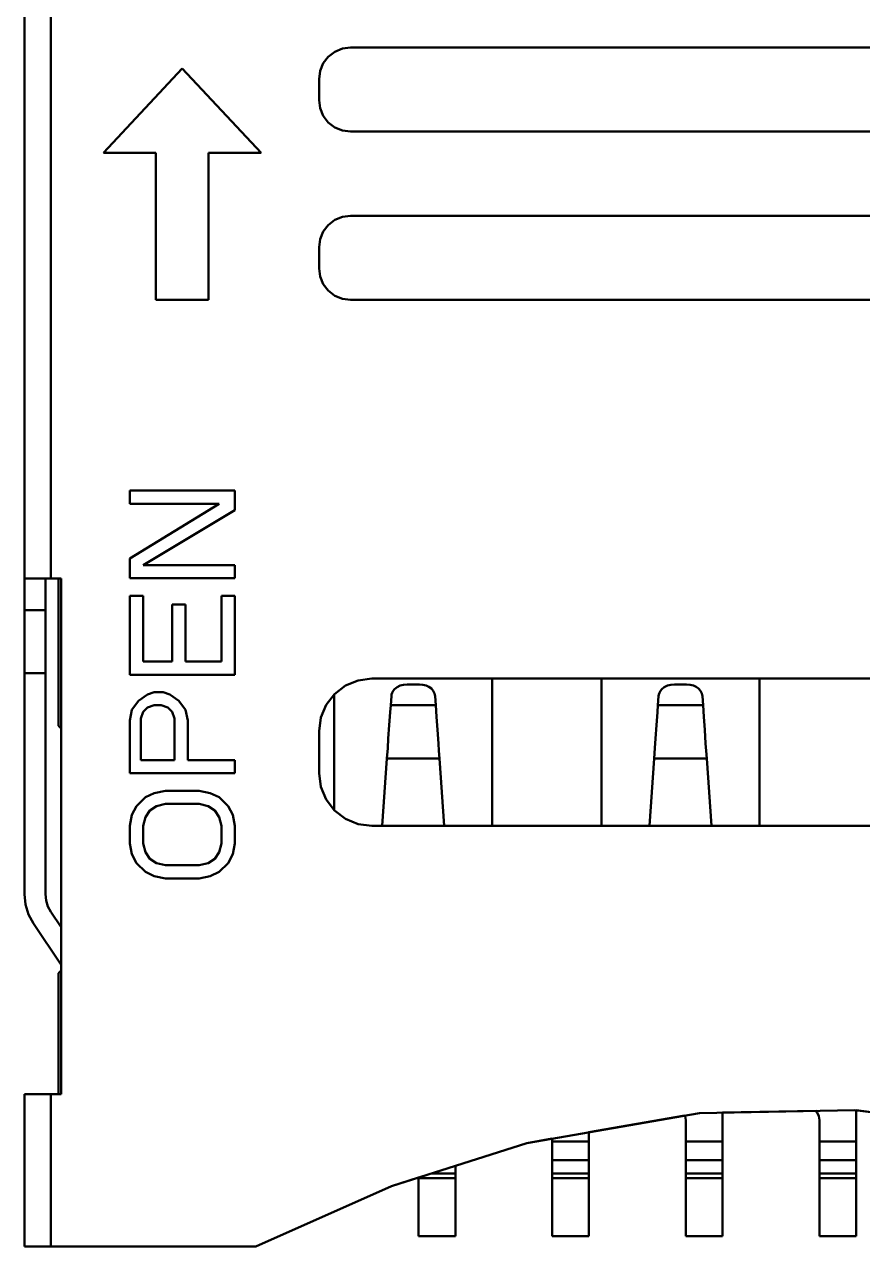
# Model space of a CAD drawing. Extents: x 260 to 1101, y 70 to 664.
# Drawn here: x 359.79 to 375.72, y 502.49 to 525.73 of the extents above; entities that cross this region are included whole.
import ezdxf

# ---------------------------------------------------------------- set-up
doc = ezdxf.new("R2010")
doc.units = 0
doc.header["$MEASUREMENT"] = 0
doc.layers.add('Основная', color=7, linetype='CONTINUOUS', lineweight=50)

msp = doc.modelspace()

# ---------------------------------------------------------------- linework, layer by layer
at = {"layer": 'Основная'}
for p, q in [((359.79, 532.489), (359.79, 509.189)), ((359.79, 532.489), (359.79, 509.189)), ((359.79, 515.189), (359.79, 531.925)), ((359.79, 515.189), (359.79, 531.925)), ((360.29, 515.189), (360.29, 528.689)), ((360.29, 515.189), (360.29, 528.689)), ((365.566, 525.113), (365.69, 525.209)), ((365.566, 525.113), (365.69, 525.209)), ((365.69, 525.209), (365.834, 525.269)), ((365.69, 525.209), (365.834, 525.269)), ((365.834, 525.269), (365.99, 525.289)), ((365.834, 525.269), (365.99, 525.289)), ((365.99, 525.289), (383.79, 525.289)), ((365.99, 525.289), (383.79, 525.289)), ((365.41, 524.845), (365.47, 524.989)), ((365.41, 524.845), (365.47, 524.989)), ((365.47, 524.989), (365.566, 525.113)), ((365.47, 524.989), (365.566, 525.113)), ((361.29, 523.289), (362.79, 524.889)), ((361.29, 523.289), (362.79, 524.889)), ((362.79, 524.889), (364.29, 523.289)), ((362.79, 524.889), (364.29, 523.289)), ((365.39, 524.689), (365.41, 524.845)), ((365.39, 524.689), (365.41, 524.845)), ((365.39, 524.689), (365.39, 524.289)), ((365.39, 524.689), (365.39, 524.289)), ((365.39, 524.289), (365.41, 524.133)), ((365.39, 524.289), (365.41, 524.133)), ((365.41, 524.133), (365.47, 523.989)), ((365.41, 524.133), (365.47, 523.989)), ((365.47, 523.989), (365.566, 523.865)), ((365.47, 523.989), (365.566, 523.865)), ((365.566, 523.865), (365.69, 523.769)), ((365.566, 523.865), (365.69, 523.769)), ((365.69, 523.769), (365.834, 523.709)), ((365.69, 523.769), (365.834, 523.709)), ((365.834, 523.709), (365.99, 523.689)), ((365.834, 523.709), (365.99, 523.689)), ((365.99, 523.689), (383.79, 523.689)), ((365.99, 523.689), (383.79, 523.689)), ((361.29, 523.289), (362.29, 523.289)), ((361.29, 523.289), (362.29, 523.289)), ((362.29, 520.489), (362.29, 523.289)), ((362.29, 520.489), (362.29, 523.289)), ((363.29, 520.489), (363.29, 523.289)), ((363.29, 523.289), (364.29, 523.289)), ((363.29, 520.489), (363.29, 523.289)), ((363.29, 523.289), (364.29, 523.289)), ((365.566, 521.913), (365.69, 522.009)), ((365.566, 521.913), (365.69, 522.009)), ((365.69, 522.009), (365.834, 522.069)), ((365.69, 522.009), (365.834, 522.069)), ((365.834, 522.069), (365.99, 522.089)), ((365.834, 522.069), (365.99, 522.089)), ((365.99, 522.089), (383.79, 522.089)), ((365.99, 522.089), (383.79, 522.089)), ((365.41, 521.645), (365.47, 521.789)), ((365.41, 521.645), (365.47, 521.789)), ((365.47, 521.789), (365.566, 521.913)), ((365.47, 521.789), (365.566, 521.913)), ((365.39, 521.489), (365.41, 521.645)), ((365.39, 521.489), (365.41, 521.645)), ((365.39, 521.089), (365.39, 521.489)), ((365.39, 521.089), (365.39, 521.489)), ((365.39, 521.089), (365.41, 520.933)), ((365.39, 521.089), (365.41, 520.933)), ((365.41, 520.933), (365.47, 520.789)), ((365.41, 520.933), (365.47, 520.789)), ((365.47, 520.789), (365.566, 520.665)), ((365.47, 520.789), (365.566, 520.665)), ((365.566, 520.665), (365.69, 520.569)), ((365.566, 520.665), (365.69, 520.569)), ((365.69, 520.569), (365.834, 520.509)), ((365.69, 520.569), (365.834, 520.509)), ((362.29, 520.489), (363.29, 520.489)), ((362.29, 520.489), (363.29, 520.489)), ((365.834, 520.509), (365.99, 520.489)), ((365.834, 520.509), (365.99, 520.489)), ((365.99, 520.489), (383.79, 520.489)), ((365.99, 520.489), (383.79, 520.489)), ((361.79, 516.863), (363.79, 516.863)), ((361.79, 516.863), (361.79, 516.613)), ((361.79, 516.863), (363.79, 516.863)), ((361.79, 516.863), (361.79, 516.613)), ((363.79, 516.863), (363.79, 516.489)), ((363.79, 516.863), (363.79, 516.489)), ((361.79, 515.573), (363.492, 516.613)), ((361.79, 516.613), (363.492, 516.613)), ((361.79, 515.573), (363.492, 516.613)), ((361.79, 516.613), (363.492, 516.613)), ((362.046, 515.447), (363.79, 516.489)), ((362.046, 515.447), (363.79, 516.489)), ((361.79, 515.573), (361.79, 515.197)), ((361.79, 515.573), (361.79, 515.197)), ((362.046, 515.447), (363.79, 515.447)), ((362.046, 515.447), (363.79, 515.447)), ((363.79, 515.447), (363.79, 515.197)), ((363.79, 515.447), (363.79, 515.197)), ((359.79, 515.169), (359.79, 515.189)), ((359.79, 515.189), (359.806, 515.189)), ((359.79, 515.169), (359.79, 515.189)), ((359.79, 515.189), (359.806, 515.189)), ((359.79, 515.169), (359.79, 515.109)), ((359.79, 515.169), (359.79, 515.109)), ((359.79, 515.109), (359.79, 515.013)), ((359.79, 515.109), (359.79, 515.013)), ((359.79, 515.013), (359.79, 514.889)), ((359.79, 515.013), (359.79, 514.889)), ((359.806, 515.189), (360.16, 515.189)), ((359.806, 515.189), (359.856, 515.189)), ((359.806, 515.189), (360.16, 515.189)), ((359.806, 515.189), (359.856, 515.189)), ((359.856, 515.189), (359.936, 515.189)), ((359.856, 515.189), (359.936, 515.189)), ((359.936, 515.189), (360.04, 515.189)), ((359.936, 515.189), (360.04, 515.189)), ((360.04, 515.189), (360.16, 515.189)), ((360.04, 515.189), (360.16, 515.189)), ((360.16, 515.189), (360.29, 515.189)), ((360.16, 515.189), (360.29, 515.189)), ((360.19, 515.169), (360.19, 515.189)), ((360.19, 515.169), (360.19, 515.189)), ((360.19, 515.169), (360.19, 515.109)), ((360.19, 515.169), (360.19, 515.109)), ((360.19, 515.109), (360.19, 515.013)), ((360.19, 515.109), (360.19, 515.013)), ((360.19, 515.013), (360.19, 514.889)), ((360.19, 515.013), (360.19, 514.889)), ((360.29, 515.189), (360.49, 515.189)), ((360.29, 515.189), (360.49, 515.189)), ((360.44, 515.189), (360.44, 512.389)), ((360.44, 515.189), (360.44, 512.389)), ((360.49, 505.389), (360.49, 515.189)), ((360.49, 505.389), (360.49, 515.189)), ((361.79, 515.197), (363.79, 515.197)), ((361.79, 515.197), (363.79, 515.197)), ((359.79, 514.889), (359.79, 514.745)), ((359.79, 514.889), (359.79, 514.745)), ((359.79, 514.745), (359.79, 514.589)), ((359.79, 514.745), (359.79, 514.589)), ((360.19, 514.889), (360.19, 514.745)), ((360.19, 514.889), (360.19, 514.745)), ((360.19, 514.745), (360.19, 514.589)), ((360.19, 514.745), (360.19, 514.589)), ((361.79, 514.863), (362.046, 514.863)), ((361.79, 513.363), (361.79, 514.863)), ((361.79, 514.863), (362.046, 514.863)), ((361.79, 513.363), (361.79, 514.863)), ((362.046, 513.613), (362.046, 514.863)), ((362.046, 513.613), (362.046, 514.863)), ((363.534, 514.863), (363.79, 514.863)), ((363.534, 513.613), (363.534, 514.863)), ((363.534, 514.863), (363.79, 514.863)), ((363.534, 513.613), (363.534, 514.863)), ((363.79, 513.363), (363.79, 514.863)), ((363.79, 513.363), (363.79, 514.863)), ((359.79, 513.389), (359.79, 514.589)), ((359.79, 514.589), (360.19, 514.589)), ((359.79, 513.389), (359.79, 514.589)), ((359.79, 514.589), (360.19, 514.589)), ((360.19, 513.389), (360.19, 514.589)), ((360.19, 513.389), (360.19, 514.589)), ((362.598, 514.697), (362.854, 514.697)), ((362.598, 513.613), (362.598, 514.697)), ((362.598, 514.697), (362.854, 514.697)), ((362.598, 513.613), (362.598, 514.697)), ((362.854, 513.613), (362.854, 514.697)), ((362.854, 513.613), (362.854, 514.697)), ((362.046, 513.613), (362.598, 513.613)), ((362.046, 513.613), (362.598, 513.613)), ((362.854, 513.613), (363.534, 513.613)), ((362.854, 513.613), (363.534, 513.613)), ((359.79, 513.389), (359.79, 509.189)), ((359.79, 513.389), (360.19, 513.389)), ((359.79, 513.389), (359.79, 509.189)), ((359.79, 513.389), (360.19, 513.389)), ((360.19, 513.389), (360.19, 509.189)), ((360.19, 513.389), (360.19, 509.189)), ((361.79, 513.363), (363.79, 513.363)), ((361.79, 513.363), (363.79, 513.363)), ((365.682, 512.995), (365.89, 513.155)), ((365.682, 512.995), (365.89, 513.155)), ((365.89, 513.155), (366.13, 513.255)), ((365.89, 513.155), (366.13, 513.255)), ((366.13, 513.255), (366.39, 513.289)), ((366.13, 513.255), (366.39, 513.289)), ((366.39, 513.289), (380.39, 513.289)), ((366.39, 513.289), (380.39, 513.289)), ((366.826, 513.087), (366.872, 513.125)), ((366.826, 513.087), (366.872, 513.125)), ((366.872, 513.125), (366.93, 513.155)), ((366.872, 513.125), (366.93, 513.155)), ((366.93, 513.155), (366.994, 513.171)), ((366.93, 513.155), (366.994, 513.171)), ((366.994, 513.171), (367.064, 513.177)), ((366.994, 513.171), (367.064, 513.177)), ((367.064, 513.177), (367.296, 513.177)), ((367.064, 513.177), (367.296, 513.177)), ((367.296, 513.177), (367.362, 513.173)), ((367.296, 513.177), (367.362, 513.173)), ((367.362, 513.173), (367.424, 513.155)), ((367.362, 513.173), (367.424, 513.155)), ((367.424, 513.155), (367.478, 513.131)), ((367.424, 513.155), (367.478, 513.131)), ((367.478, 513.131), (367.524, 513.097)), ((367.478, 513.131), (367.524, 513.097)), ((368.68, 510.489), (368.68, 513.289)), ((368.68, 510.489), (368.68, 513.289)), ((370.76, 510.489), (370.76, 513.289)), ((370.76, 510.489), (370.76, 513.289)), ((371.906, 513.087), (371.952, 513.125)), ((371.906, 513.087), (371.952, 513.125)), ((371.952, 513.125), (372.01, 513.155)), ((371.952, 513.125), (372.01, 513.155)), ((372.01, 513.155), (372.074, 513.171)), ((372.01, 513.155), (372.074, 513.171)), ((372.074, 513.171), (372.144, 513.177)), ((372.074, 513.171), (372.144, 513.177)), ((372.144, 513.177), (372.376, 513.177)), ((372.144, 513.177), (372.376, 513.177)), ((372.376, 513.177), (372.442, 513.173)), ((372.376, 513.177), (372.442, 513.173)), ((372.442, 513.173), (372.504, 513.155)), ((372.442, 513.173), (372.504, 513.155)), ((372.504, 513.155), (372.558, 513.131)), ((372.504, 513.155), (372.558, 513.131)), ((372.558, 513.131), (372.604, 513.097)), ((372.558, 513.131), (372.604, 513.097)), ((373.76, 510.489), (373.76, 513.289)), ((373.76, 510.489), (373.76, 513.289)), ((361.96, 512.863), (362.13, 512.989)), ((361.96, 512.863), (362.13, 512.989)), ((362.13, 512.989), (362.258, 513.031)), ((362.13, 512.989), (362.258, 513.031)), ((362.258, 513.031), (362.428, 513.031)), ((362.258, 513.031), (362.428, 513.031)), ((362.428, 513.031), (362.556, 512.989)), ((362.428, 513.031), (362.556, 512.989)), ((362.556, 512.989), (362.726, 512.863)), ((362.556, 512.989), (362.726, 512.863)), ((365.524, 512.789), (365.682, 512.995)), ((365.524, 512.789), (365.682, 512.995)), ((365.68, 512.993), (365.68, 510.785)), ((365.68, 512.993), (365.68, 510.785)), ((366.752, 512.781), (366.764, 512.957)), ((366.752, 512.781), (366.764, 512.957)), ((366.764, 512.957), (366.768, 512.987)), ((366.764, 512.957), (366.768, 512.987)), ((366.768, 512.987), (366.778, 513.015)), ((366.768, 512.987), (366.778, 513.015)), ((366.778, 513.015), (366.798, 513.053)), ((366.778, 513.015), (366.798, 513.053)), ((366.798, 513.053), (366.826, 513.087)), ((366.798, 513.053), (366.826, 513.087)), ((367.524, 513.097), (367.56, 513.053)), ((367.524, 513.097), (367.56, 513.053)), ((367.56, 513.053), (367.584, 513.007)), ((367.56, 513.053), (367.584, 513.007)), ((367.584, 513.007), (367.596, 512.957)), ((367.584, 513.007), (367.596, 512.957)), ((367.596, 512.957), (367.608, 512.781)), ((367.596, 512.957), (367.608, 512.781)), ((371.832, 512.781), (371.844, 512.957)), ((371.832, 512.781), (371.844, 512.957)), ((371.844, 512.957), (371.848, 512.987)), ((371.844, 512.957), (371.848, 512.987)), ((371.848, 512.987), (371.858, 513.015)), ((371.848, 512.987), (371.858, 513.015)), ((371.858, 513.015), (371.878, 513.053)), ((371.858, 513.015), (371.878, 513.053)), ((371.878, 513.053), (371.906, 513.087)), ((371.878, 513.053), (371.906, 513.087)), ((372.604, 513.097), (372.64, 513.053)), ((372.604, 513.097), (372.64, 513.053)), ((372.64, 513.053), (372.664, 513.007)), ((372.64, 513.053), (372.664, 513.007)), ((372.664, 513.007), (372.676, 512.957)), ((372.664, 513.007), (372.676, 512.957)), ((372.676, 512.957), (372.688, 512.781)), ((372.676, 512.957), (372.688, 512.781)), ((361.79, 512.489), (361.832, 512.697)), ((361.79, 512.489), (361.832, 512.697)), ((361.832, 512.697), (361.96, 512.863)), ((361.832, 512.697), (361.96, 512.863)), ((362.002, 512.531), (362.046, 512.655)), ((362.002, 512.531), (362.046, 512.655)), ((362.046, 512.655), (362.13, 512.739)), ((362.046, 512.655), (362.13, 512.739)), ((362.13, 512.739), (362.258, 512.781)), ((362.13, 512.739), (362.258, 512.781)), ((362.258, 512.781), (362.386, 512.781)), ((362.258, 512.781), (362.386, 512.781)), ((362.386, 512.781), (362.514, 512.739)), ((362.386, 512.781), (362.514, 512.739)), ((362.514, 512.739), (362.598, 512.655)), ((362.514, 512.739), (362.598, 512.655)), ((362.598, 512.655), (362.64, 512.531)), ((362.598, 512.655), (362.64, 512.531)), ((362.726, 512.863), (362.854, 512.697)), ((362.726, 512.863), (362.854, 512.697)), ((362.854, 512.697), (362.896, 512.489)), ((362.854, 512.697), (362.896, 512.489)), ((365.424, 512.547), (365.524, 512.789)), ((365.424, 512.547), (365.524, 512.789)), ((366.724, 512.403), (366.742, 512.653)), ((366.724, 512.403), (366.742, 512.653)), ((366.742, 512.653), (366.752, 512.781)), ((366.742, 512.653), (366.752, 512.781)), ((366.752, 512.781), (367.608, 512.781)), ((366.752, 512.781), (367.608, 512.781)), ((367.608, 512.781), (367.624, 512.561)), ((367.608, 512.781), (367.624, 512.561)), ((371.804, 512.403), (371.822, 512.653)), ((371.804, 512.403), (371.822, 512.653)), ((371.822, 512.653), (371.832, 512.781)), ((371.822, 512.653), (371.832, 512.781)), ((371.832, 512.781), (372.688, 512.781)), ((371.832, 512.781), (372.688, 512.781)), ((372.688, 512.781), (372.704, 512.561)), ((372.688, 512.781), (372.704, 512.561)), ((361.79, 512.489), (361.79, 511.489)), ((361.79, 512.489), (361.79, 511.489)), ((362.002, 512.531), (362.002, 511.739)), ((362.002, 512.531), (362.002, 511.739)), ((362.64, 511.739), (362.64, 512.531)), ((362.64, 511.739), (362.64, 512.531)), ((362.896, 512.489), (362.896, 511.739)), ((362.896, 512.489), (362.896, 511.739)), ((365.39, 512.289), (365.424, 512.547)), ((365.39, 512.289), (365.424, 512.547)), ((367.624, 512.561), (367.64, 512.315)), ((367.624, 512.561), (367.64, 512.315)), ((372.704, 512.561), (372.72, 512.315)), ((372.704, 512.561), (372.72, 512.315)), ((360.44, 512.389), (360.49, 512.339)), ((360.44, 512.389), (360.49, 512.339)), ((365.39, 512.289), (365.39, 511.489)), ((365.39, 512.289), (365.39, 511.489)), ((366.706, 512.147), (366.724, 512.403)), ((366.706, 512.147), (366.724, 512.403)), ((367.64, 512.315), (367.658, 512.057)), ((367.64, 512.315), (367.658, 512.057)), ((371.786, 512.147), (371.804, 512.403)), ((371.786, 512.147), (371.804, 512.403)), ((372.72, 512.315), (372.738, 512.057)), ((372.72, 512.315), (372.738, 512.057)), ((366.68, 511.771), (366.694, 511.967)), ((366.68, 511.771), (366.694, 511.967)), ((366.694, 511.967), (366.706, 512.147)), ((366.694, 511.967), (366.706, 512.147)), ((367.658, 512.057), (367.668, 511.915)), ((367.658, 512.057), (367.668, 511.915)), ((371.76, 511.771), (371.774, 511.967)), ((371.76, 511.771), (371.774, 511.967)), ((371.774, 511.967), (371.786, 512.147)), ((371.774, 511.967), (371.786, 512.147)), ((372.738, 512.057), (372.748, 511.915)), ((372.738, 512.057), (372.748, 511.915)), ((362.002, 511.739), (362.64, 511.739)), ((362.002, 511.739), (362.64, 511.739)), ((362.896, 511.739), (363.79, 511.739)), ((362.896, 511.739), (363.79, 511.739)), ((363.79, 511.739), (363.79, 511.489)), ((363.79, 511.739), (363.79, 511.489)), ((366.59, 510.489), (366.68, 511.771)), ((366.59, 510.489), (366.68, 511.771)), ((366.68, 511.771), (367.678, 511.771)), ((366.68, 511.771), (367.678, 511.771)), ((367.668, 511.915), (367.678, 511.771)), ((367.668, 511.915), (367.678, 511.771)), ((367.678, 511.771), (367.77, 510.489)), ((367.678, 511.771), (367.77, 510.489)), ((371.67, 510.489), (371.76, 511.771)), ((371.67, 510.489), (371.76, 511.771)), ((371.76, 511.771), (372.758, 511.771)), ((371.76, 511.771), (372.758, 511.771)), ((372.748, 511.915), (372.758, 511.771)), ((372.748, 511.915), (372.758, 511.771)), ((372.758, 511.771), (372.85, 510.489)), ((372.758, 511.771), (372.85, 510.489)), ((361.79, 511.489), (363.79, 511.489)), ((361.79, 511.489), (363.79, 511.489)), ((365.39, 511.489), (365.424, 511.231)), ((365.39, 511.489), (365.424, 511.231)), ((361.918, 510.863), (362.088, 511.031)), ((361.918, 510.863), (362.088, 511.031)), ((362.088, 511.031), (362.258, 511.113)), ((362.088, 511.031), (362.258, 511.113)), ((362.258, 511.113), (362.47, 511.155)), ((362.258, 511.113), (362.47, 511.155)), ((362.47, 511.155), (363.108, 511.155)), ((362.47, 511.155), (363.108, 511.155)), ((363.108, 511.155), (363.322, 511.113)), ((363.108, 511.155), (363.322, 511.113)), ((363.322, 511.113), (363.492, 511.031)), ((363.322, 511.113), (363.492, 511.031)), ((363.492, 511.031), (363.662, 510.863)), ((363.492, 511.031), (363.662, 510.863)), ((365.424, 511.231), (365.524, 510.989)), ((365.424, 511.231), (365.524, 510.989)), ((361.832, 510.697), (361.918, 510.863)), ((361.832, 510.697), (361.918, 510.863)), ((362.172, 510.781), (362.3, 510.863)), ((362.172, 510.781), (362.3, 510.863)), ((362.3, 510.863), (362.47, 510.905)), ((362.3, 510.863), (362.47, 510.905)), ((362.47, 510.905), (363.108, 510.905)), ((362.47, 510.905), (363.108, 510.905)), ((363.108, 510.905), (363.28, 510.863)), ((363.108, 510.905), (363.28, 510.863)), ((363.28, 510.863), (363.406, 510.781)), ((363.28, 510.863), (363.406, 510.781)), ((363.662, 510.863), (363.748, 510.697)), ((363.662, 510.863), (363.748, 510.697)), ((365.524, 510.989), (365.682, 510.781)), ((365.524, 510.989), (365.682, 510.781)), ((361.79, 510.489), (361.832, 510.697)), ((361.79, 510.489), (361.832, 510.697)), ((362.046, 510.489), (362.088, 510.655)), ((362.046, 510.489), (362.088, 510.655)), ((362.088, 510.655), (362.172, 510.781)), ((362.088, 510.655), (362.172, 510.781)), ((363.406, 510.781), (363.492, 510.655)), ((363.406, 510.781), (363.492, 510.655)), ((363.492, 510.655), (363.534, 510.489)), ((363.492, 510.655), (363.534, 510.489)), ((363.748, 510.697), (363.79, 510.489)), ((363.748, 510.697), (363.79, 510.489)), ((365.682, 510.781), (365.89, 510.623)), ((365.682, 510.781), (365.89, 510.623)), ((365.89, 510.623), (366.13, 510.523)), ((365.89, 510.623), (366.13, 510.523)), ((361.79, 510.489), (361.79, 510.155)), ((361.79, 510.489), (361.79, 510.155)), ((362.046, 510.489), (362.046, 510.155)), ((362.046, 510.489), (362.046, 510.155)), ((363.534, 510.155), (363.534, 510.489)), ((363.534, 510.155), (363.534, 510.489)), ((363.79, 510.489), (363.79, 510.155)), ((363.79, 510.489), (363.79, 510.155)), ((366.13, 510.523), (366.39, 510.489)), ((366.13, 510.523), (366.39, 510.489)), ((366.39, 510.489), (380.39, 510.489)), ((366.39, 510.489), (380.39, 510.489)), ((361.79, 510.155), (361.832, 509.947)), ((361.79, 510.155), (361.832, 509.947)), ((362.046, 510.155), (362.088, 509.989)), ((362.046, 510.155), (362.088, 509.989)), ((363.492, 509.989), (363.534, 510.155)), ((363.492, 509.989), (363.534, 510.155)), ((363.748, 509.947), (363.79, 510.155)), ((363.748, 509.947), (363.79, 510.155)), ((361.832, 509.947), (361.918, 509.781)), ((361.832, 509.947), (361.918, 509.781)), ((362.088, 509.989), (362.172, 509.863)), ((362.088, 509.989), (362.172, 509.863)), ((362.172, 509.863), (362.3, 509.781)), ((362.172, 509.863), (362.3, 509.781)), ((363.28, 509.781), (363.406, 509.863)), ((363.28, 509.781), (363.406, 509.863)), ((363.406, 509.863), (363.492, 509.989)), ((363.406, 509.863), (363.492, 509.989)), ((363.662, 509.781), (363.748, 509.947)), ((363.662, 509.781), (363.748, 509.947)), ((361.918, 509.781), (362.088, 509.613)), ((361.918, 509.781), (362.088, 509.613)), ((362.3, 509.781), (362.47, 509.739)), ((362.3, 509.781), (362.47, 509.739)), ((362.47, 509.739), (363.108, 509.739)), ((362.47, 509.739), (363.108, 509.739)), ((363.108, 509.739), (363.28, 509.781)), ((363.108, 509.739), (363.28, 509.781)), ((363.492, 509.613), (363.662, 509.781)), ((363.492, 509.613), (363.662, 509.781)), ((362.088, 509.613), (362.258, 509.531)), ((362.088, 509.613), (362.258, 509.531)), ((362.258, 509.531), (362.47, 509.489)), ((362.258, 509.531), (362.47, 509.489)), ((362.47, 509.489), (363.108, 509.489)), ((362.47, 509.489), (363.108, 509.489)), ((363.108, 509.489), (363.322, 509.531)), ((363.108, 509.489), (363.322, 509.531)), ((363.322, 509.531), (363.492, 509.613)), ((363.322, 509.531), (363.492, 509.613)), ((359.79, 509.189), (359.81, 508.993)), ((359.79, 509.189), (359.81, 508.993)), ((359.79, 509.189), (359.81, 508.993)), ((359.79, 509.189), (359.81, 508.993)), ((360.19, 509.189), (360.202, 509.071)), ((360.19, 509.189), (360.202, 509.071)), ((359.81, 508.993), (359.868, 508.803)), ((359.81, 508.993), (359.868, 508.803)), ((359.81, 508.993), (359.868, 508.803)), ((359.81, 508.993), (359.868, 508.803)), ((360.202, 509.071), (360.236, 508.957)), ((360.202, 509.071), (360.236, 508.957)), ((360.236, 508.957), (360.292, 508.853)), ((360.236, 508.957), (360.292, 508.853)), ((359.868, 508.803), (359.96, 508.631)), ((359.868, 508.803), (359.96, 508.631)), ((359.868, 508.803), (359.96, 508.631)), ((359.868, 508.803), (359.96, 508.631)), ((360.292, 508.853), (360.49, 508.561)), ((360.292, 508.853), (360.49, 508.561)), ((359.96, 508.631), (360.49, 507.843)), ((359.96, 508.631), (360.49, 507.843)), ((359.96, 508.631), (360.49, 507.843)), ((359.96, 508.631), (360.49, 507.843)), ((360.49, 507.843), (360.49, 507.739)), ((360.49, 507.843), (360.49, 507.739)), ((360.49, 507.739), (360.44, 507.689)), ((360.44, 507.689), (360.49, 507.739)), ((360.49, 507.739), (360.44, 507.689)), ((360.44, 507.689), (360.49, 507.739)), ((360.44, 507.689), (360.44, 505.389)), ((360.44, 505.389), (360.44, 507.689)), ((360.44, 507.689), (360.44, 505.389)), ((360.44, 505.389), (360.44, 507.689)), ((360.44, 505.389), (359.79, 505.389)), ((359.79, 505.389), (359.79, 502.489)), ((359.79, 505.389), (359.79, 502.489)), ((359.79, 505.389), (359.806, 505.389)), ((360.44, 505.389), (359.79, 505.389)), ((359.79, 505.389), (359.79, 502.489)), ((359.79, 505.389), (359.79, 502.489)), ((359.79, 505.389), (359.806, 505.389)), ((359.806, 505.389), (359.856, 505.389)), ((359.806, 505.389), (359.856, 505.389)), ((359.856, 505.389), (359.936, 505.389)), ((359.856, 505.389), (359.936, 505.389)), ((359.936, 505.389), (360.04, 505.389)), ((359.936, 505.389), (360.04, 505.389)), ((360.04, 505.389), (360.16, 505.389)), ((360.04, 505.389), (360.16, 505.389)), ((360.16, 505.389), (360.29, 505.389)), ((360.16, 505.389), (360.29, 505.389)), ((360.29, 505.389), (360.49, 505.389)), ((360.29, 505.389), (360.29, 502.489)), ((360.29, 505.389), (360.49, 505.389)), ((360.29, 505.389), (360.29, 502.489)), ((369.342, 504.457), (372.622, 505.027)), ((369.342, 504.457), (372.622, 505.027)), ((370.52, 504.661), (372.344, 504.979)), ((370.52, 504.661), (372.344, 504.979)), ((372.344, 504.979), (372.35, 504.967)), ((372.344, 504.979), (372.35, 504.967)), ((372.344, 504.979), (372.35, 504.967)), ((372.344, 504.979), (372.35, 504.967)), ((372.622, 505.027), (375.572, 505.083)), ((372.622, 505.027), (375.572, 505.083)), ((373.06, 505.035), (374.836, 505.069)), ((373.06, 505.035), (374.836, 505.069)), ((373.06, 502.689), (373.06, 505.035)), ((373.06, 505.035), (373.06, 504.489)), ((373.06, 502.689), (373.06, 505.035)), ((373.06, 505.035), (373.06, 504.489)), ((374.836, 505.069), (374.86, 505.039)), ((374.836, 505.069), (374.86, 505.039)), ((374.836, 505.069), (374.86, 505.039)), ((374.836, 505.069), (374.86, 505.039)), ((374.86, 505.039), (374.89, 504.967)), ((374.86, 505.039), (374.89, 504.967)), ((374.86, 505.039), (374.89, 504.967)), ((374.86, 505.039), (374.89, 504.967)), ((375.572, 505.083), (378.546, 504.705)), ((375.572, 505.083), (378.546, 504.705)), ((375.6, 505.081), (375.6, 504.489)), ((375.6, 505.081), (375.6, 504.489)), ((375.6, 502.689), (375.6, 505.079)), ((375.6, 505.079), (377.44, 504.845)), ((375.6, 502.689), (375.6, 505.079)), ((375.6, 505.079), (377.44, 504.845)), ((372.35, 504.967), (372.36, 504.889)), ((372.35, 504.967), (372.36, 504.889)), ((372.35, 504.967), (372.36, 504.889)), ((372.35, 504.967), (372.36, 504.889)), ((372.36, 504.889), (372.36, 502.689)), ((372.36, 504.489), (372.36, 504.889)), ((372.36, 504.889), (372.36, 502.689)), ((372.36, 504.489), (372.36, 504.889)), ((374.89, 504.967), (374.9, 504.889)), ((374.89, 504.967), (374.9, 504.889)), ((374.89, 504.967), (374.9, 504.889)), ((374.89, 504.967), (374.9, 504.889)), ((374.9, 504.889), (374.9, 502.689)), ((374.9, 504.489), (374.9, 504.889)), ((374.9, 504.889), (374.9, 502.689)), ((374.9, 504.489), (374.9, 504.889)), ((369.342, 504.457), (369.82, 504.541)), ((369.342, 504.457), (369.82, 504.541)), ((369.82, 504.541), (369.82, 502.689)), ((369.82, 504.489), (369.82, 504.541)), ((369.82, 504.541), (369.82, 502.689)), ((369.82, 504.489), (369.82, 504.541)), ((370.52, 502.689), (370.52, 504.661)), ((370.52, 504.489), (370.52, 504.661)), ((370.52, 502.689), (370.52, 504.661)), ((370.52, 504.489), (370.52, 504.661)), ((366.766, 503.637), (369.342, 504.457)), ((366.766, 503.637), (369.342, 504.457)), ((367.98, 504.023), (369.342, 504.457)), ((367.98, 504.023), (369.342, 504.457)), ((369.82, 504.415), (369.82, 504.489)), ((369.82, 504.489), (370.52, 504.489)), ((369.82, 504.415), (369.82, 504.489)), ((369.82, 504.489), (370.52, 504.489)), ((369.82, 504.343), (369.82, 504.415)), ((369.82, 504.343), (369.82, 504.415)), ((369.82, 504.343), (369.82, 504.277)), ((369.82, 504.343), (369.82, 504.277)), ((370.52, 504.379), (370.52, 504.489)), ((370.52, 504.379), (370.52, 504.489)), ((370.52, 504.379), (370.52, 504.277)), ((370.52, 504.379), (370.52, 504.277)), ((372.36, 504.415), (372.36, 504.489)), ((372.36, 504.489), (373.06, 504.489)), ((372.36, 504.415), (372.36, 504.489)), ((372.36, 504.489), (373.06, 504.489)), ((372.36, 504.343), (372.36, 504.415)), ((372.36, 504.343), (372.36, 504.415)), ((372.36, 504.343), (372.36, 504.277)), ((372.36, 504.343), (372.36, 504.277)), ((373.06, 504.489), (373.06, 504.379)), ((373.06, 504.489), (373.06, 504.379)), ((373.06, 504.277), (373.06, 504.379)), ((373.06, 504.277), (373.06, 504.379)), ((374.9, 504.415), (374.9, 504.489)), ((374.9, 504.489), (375.6, 504.489)), ((374.9, 504.415), (374.9, 504.489)), ((374.9, 504.489), (375.6, 504.489)), ((374.9, 504.343), (374.9, 504.415)), ((374.9, 504.343), (374.9, 504.415)), ((374.9, 504.343), (374.9, 504.277)), ((374.9, 504.343), (374.9, 504.277)), ((375.6, 504.489), (375.6, 504.379)), ((375.6, 504.489), (375.6, 504.379)), ((375.6, 504.277), (375.6, 504.379)), ((375.6, 504.277), (375.6, 504.379)), ((369.82, 504.277), (369.82, 504.217)), ((369.82, 504.277), (369.82, 504.217)), ((369.82, 504.217), (369.82, 504.167)), ((369.82, 504.217), (369.82, 504.167)), ((369.82, 504.167), (369.82, 504.129)), ((369.82, 504.167), (369.82, 504.129)), ((369.82, 504.129), (369.82, 503.879)), ((369.82, 504.129), (370.52, 504.129)), ((369.82, 504.129), (369.82, 503.879)), ((369.82, 504.129), (370.52, 504.129)), ((370.52, 504.277), (370.52, 504.191)), ((370.52, 504.277), (370.52, 504.191)), ((370.52, 504.191), (370.52, 504.129)), ((370.52, 504.191), (370.52, 504.129)), ((370.52, 504.129), (370.52, 503.879)), ((370.52, 504.129), (370.52, 503.879)), ((372.36, 504.277), (372.36, 504.217)), ((372.36, 504.277), (372.36, 504.217)), ((372.36, 504.217), (372.36, 504.167)), ((372.36, 504.217), (372.36, 504.167)), ((372.36, 504.167), (372.36, 504.129)), ((372.36, 504.167), (372.36, 504.129)), ((372.36, 504.129), (372.36, 503.879)), ((372.36, 504.129), (373.06, 504.129)), ((372.36, 504.129), (372.36, 503.879)), ((372.36, 504.129), (373.06, 504.129)), ((373.06, 504.277), (373.06, 504.191)), ((373.06, 504.277), (373.06, 504.191)), ((373.06, 504.129), (373.06, 504.191)), ((373.06, 504.129), (373.06, 504.191)), ((373.06, 504.129), (373.06, 503.879)), ((373.06, 504.129), (373.06, 503.879)), ((374.9, 504.277), (374.9, 504.217)), ((374.9, 504.277), (374.9, 504.217)), ((374.9, 504.217), (374.9, 504.167)), ((374.9, 504.217), (374.9, 504.167)), ((374.9, 504.167), (374.9, 504.129)), ((374.9, 504.167), (374.9, 504.129)), ((374.9, 504.129), (374.9, 503.879)), ((374.9, 504.129), (375.6, 504.129)), ((374.9, 504.129), (374.9, 503.879)), ((374.9, 504.129), (375.6, 504.129)), ((375.6, 504.277), (375.6, 504.191)), ((375.6, 504.277), (375.6, 504.191)), ((375.6, 504.129), (375.6, 504.191)), ((375.6, 504.129), (375.6, 504.191)), ((375.6, 504.129), (375.6, 503.879)), ((375.6, 504.129), (375.6, 503.879)), ((367.524, 503.879), (367.98, 503.879)), ((367.524, 503.879), (367.98, 503.879)), ((367.98, 502.689), (367.98, 504.023)), ((367.98, 504.023), (367.98, 503.879)), ((367.98, 502.689), (367.98, 504.023)), ((367.98, 504.023), (367.98, 503.879)), ((367.98, 503.863), (367.98, 503.879)), ((367.98, 503.863), (367.98, 503.879)), ((367.98, 503.863), (367.98, 503.843)), ((367.98, 503.863), (367.98, 503.843)), ((367.98, 503.843), (367.98, 503.817)), ((367.98, 503.843), (367.98, 503.817)), ((367.98, 503.817), (367.98, 503.789)), ((367.98, 503.817), (367.98, 503.789)), ((369.82, 503.869), (369.82, 503.879)), ((369.82, 503.879), (370.52, 503.879)), ((369.82, 503.869), (369.82, 503.879)), ((369.82, 503.879), (370.52, 503.879)), ((369.82, 503.869), (369.82, 503.857)), ((369.82, 503.869), (369.82, 503.857)), ((369.82, 503.857), (369.82, 503.841)), ((369.82, 503.857), (369.82, 503.841)), ((369.82, 503.841), (369.82, 503.825)), ((369.82, 503.841), (369.82, 503.825)), ((369.82, 503.825), (369.82, 503.807)), ((369.82, 503.825), (369.82, 503.807)), ((370.52, 503.863), (370.52, 503.879)), ((370.52, 503.863), (370.52, 503.879)), ((370.52, 503.863), (370.52, 503.843)), ((370.52, 503.863), (370.52, 503.843)), ((370.52, 503.843), (370.52, 503.817)), ((370.52, 503.843), (370.52, 503.817)), ((370.52, 503.817), (370.52, 503.789)), ((370.52, 503.817), (370.52, 503.789)), ((372.36, 503.869), (372.36, 503.879)), ((372.36, 503.879), (373.06, 503.879)), ((372.36, 503.869), (372.36, 503.879)), ((372.36, 503.879), (373.06, 503.879)), ((372.36, 503.857), (372.36, 503.869)), ((372.36, 503.857), (372.36, 503.869)), ((372.36, 503.857), (372.36, 503.841)), ((372.36, 503.857), (372.36, 503.841)), ((372.36, 503.841), (372.36, 503.825)), ((372.36, 503.841), (372.36, 503.825)), ((372.36, 503.825), (372.36, 503.807)), ((372.36, 503.825), (372.36, 503.807)), ((373.06, 503.879), (373.06, 503.863)), ((373.06, 503.879), (373.06, 503.863)), ((373.06, 503.863), (373.06, 503.843)), ((373.06, 503.863), (373.06, 503.843)), ((373.06, 503.843), (373.06, 503.817)), ((373.06, 503.843), (373.06, 503.817)), ((373.06, 503.789), (373.06, 503.817)), ((373.06, 503.789), (373.06, 503.817)), ((374.9, 503.869), (374.9, 503.879)), ((374.9, 503.879), (375.6, 503.879)), ((374.9, 503.869), (374.9, 503.879)), ((374.9, 503.879), (375.6, 503.879)), ((374.9, 503.857), (374.9, 503.869)), ((374.9, 503.857), (374.9, 503.869)), ((374.9, 503.841), (374.9, 503.857)), ((374.9, 503.841), (374.9, 503.857)), ((374.9, 503.841), (374.9, 503.825)), ((374.9, 503.841), (374.9, 503.825)), ((374.9, 503.825), (374.9, 503.807)), ((374.9, 503.825), (374.9, 503.807)), ((375.6, 503.879), (375.6, 503.863)), ((375.6, 503.879), (375.6, 503.863)), ((375.6, 503.863), (375.6, 503.843)), ((375.6, 503.863), (375.6, 503.843)), ((375.6, 503.843), (375.6, 503.817)), ((375.6, 503.843), (375.6, 503.817)), ((375.6, 503.789), (375.6, 503.817)), ((375.6, 503.789), (375.6, 503.817)), ((364.19, 502.489), (366.766, 503.637)), ((364.19, 502.489), (366.766, 503.637)), ((364.19, 502.489), (366.766, 503.637)), ((364.19, 502.489), (366.766, 503.637)), ((366.766, 503.637), (367.28, 503.801)), ((366.766, 503.637), (367.28, 503.801)), ((367.28, 503.801), (367.28, 502.689)), ((367.28, 503.801), (367.28, 503.789)), ((367.28, 503.801), (367.28, 502.689)), ((367.28, 503.801), (367.28, 503.789)), ((367.28, 503.789), (367.28, 502.689)), ((367.28, 503.789), (367.98, 503.789)), ((367.28, 503.789), (367.28, 502.689)), ((367.28, 503.789), (367.98, 503.789)), ((367.98, 503.789), (367.98, 502.689)), ((367.98, 503.789), (367.98, 502.689)), ((369.82, 503.807), (369.82, 503.789)), ((369.82, 503.807), (369.82, 503.789)), ((369.82, 503.789), (369.82, 502.689)), ((369.82, 503.789), (370.52, 503.789)), ((369.82, 503.789), (369.82, 502.689)), ((369.82, 503.789), (370.52, 503.789)), ((370.52, 503.789), (370.52, 502.689)), ((370.52, 503.789), (370.52, 502.689)), ((372.36, 503.807), (372.36, 503.789)), ((372.36, 503.807), (372.36, 503.789)), ((372.36, 503.789), (372.36, 502.689)), ((372.36, 503.789), (373.06, 503.789)), ((372.36, 503.789), (372.36, 502.689)), ((372.36, 503.789), (373.06, 503.789)), ((373.06, 502.689), (373.06, 503.789)), ((373.06, 502.689), (373.06, 503.789)), ((374.9, 503.807), (374.9, 503.789)), ((374.9, 503.807), (374.9, 503.789)), ((374.9, 502.689), (374.9, 503.789)), ((374.9, 503.789), (375.6, 503.789)), ((374.9, 502.689), (374.9, 503.789)), ((374.9, 503.789), (375.6, 503.789)), ((375.6, 502.689), (375.6, 503.789)), ((375.6, 502.689), (375.6, 503.789)), ((367.28, 502.689), (367.98, 502.689)), ((367.28, 502.689), (367.98, 502.689)), ((367.28, 502.689), (367.98, 502.689)), ((367.28, 502.689), (367.98, 502.689)), ((369.82, 502.689), (370.52, 502.689)), ((369.82, 502.689), (370.52, 502.689)), ((369.82, 502.689), (370.52, 502.689)), ((369.82, 502.689), (370.52, 502.689)), ((372.36, 502.689), (373.06, 502.689)), ((372.36, 502.689), (373.06, 502.689)), ((372.36, 502.689), (373.06, 502.689)), ((372.36, 502.689), (373.06, 502.689)), ((374.9, 502.689), (375.6, 502.689)), ((374.9, 502.689), (375.6, 502.689)), ((374.9, 502.689), (375.6, 502.689)), ((374.9, 502.689), (375.6, 502.689)), ((359.79, 502.489), (364.19, 502.489)), ((359.79, 502.489), (359.806, 502.489)), ((359.79, 502.489), (364.19, 502.489)), ((359.79, 502.489), (359.806, 502.489)), ((359.806, 502.489), (359.856, 502.489)), ((359.806, 502.489), (359.856, 502.489)), ((359.856, 502.489), (359.936, 502.489)), ((359.856, 502.489), (359.936, 502.489)), ((359.936, 502.489), (360.04, 502.489)), ((359.936, 502.489), (360.04, 502.489)), ((360.04, 502.489), (360.16, 502.489)), ((360.04, 502.489), (360.16, 502.489)), ((360.16, 502.489), (360.29, 502.489)), ((360.16, 502.489), (360.29, 502.489)), ((360.29, 502.489), (364.19, 502.489)), ((360.29, 502.489), (364.19, 502.489))]:
    msp.add_line(p, q, dxfattribs=at)

doc.saveas('drawing.dxf')
